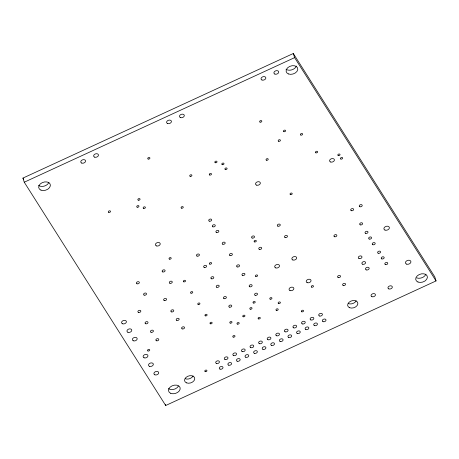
<?xml version="1.0" encoding="UTF-8"?>
<svg xmlns="http://www.w3.org/2000/svg" width="459" height="459" viewBox="0 0 459 459"><rect width="100%" height="100%" fill="white"/><g stroke="black" fill="none" stroke-linecap="round" stroke-linejoin="round"><path stroke-width="0.69" d="M22.95 178.075L293.307 53.496L434.748 276.794L436.05 280.925L165.693 405.504L24.252 182.206L22.95 178.075L23.719 179.285M24.252 182.206L294.609 57.633L436.05 280.925M293.307 53.496L294.609 57.633M165.32 404.322L165.693 405.504M178.476 386.053A6.007 4.154 -17.5 0 1 168.419 388.618M48.895 182.257A6.007 4.154 -17.5 0 1 44.397 186.056A6.007 4.154 -17.5 0 1 38.585 185.402M296.319 66.05A6.007 4.154 -17.5 0 1 291.821 69.848A6.007 4.154 -17.5 0 1 286.009 69.194M425.912 274.138A6.007 4.154 -17.5 0 1 416.686 277.896M356.184 300.823A5.244 3.626 -17.5 0 1 348.347 303.6M193.09 375.973A5.244 3.626 -17.5 0 1 185.258 378.75M170.805 393.363A6.007 4.154 -17.5 0 0 180.175 389.048A6.007 4.154 -17.5 0 0 172.096 385.847A6.007 4.154 -17.5 0 0 170.805 393.363M40.977 190.146A6.007 4.154 -17.5 0 0 50.341 185.832A6.007 4.154 -17.5 0 0 42.262 182.63A6.007 4.154 -17.5 0 0 40.977 190.146M288.401 73.939A6.007 4.154 -17.5 0 0 297.765 69.625A6.007 4.154 -17.5 0 0 289.686 66.423A6.007 4.154 -17.5 0 0 288.401 73.939M417.988 282.027A6.007 4.154 -17.5 0 0 427.358 277.712A6.007 4.154 -17.5 0 0 419.279 274.511A6.007 4.154 -17.5 0 0 417.988 282.027M233.212 337.095A1.147 0.792 -17.5 0 0 234.997 336.275A1.147 0.792 -17.5 0 0 233.459 335.661A1.147 0.792 -17.5 0 0 233.212 337.095M270.196 299.165A1.125 0.78 -17.5 0 0 271.952 298.356A1.125 0.78 -17.5 0 0 270.437 297.753A1.125 0.78 -17.5 0 0 270.196 299.165M255.824 276.479A1.125 0.78 -17.5 0 0 257.579 275.67A1.125 0.78 -17.5 0 0 256.065 275.067A1.125 0.78 -17.5 0 0 255.824 276.479M210.388 323.79A1.125 0.78 -17.5 0 0 212.144 322.981A1.125 0.78 -17.5 0 0 210.629 322.384A1.125 0.78 -17.5 0 0 210.388 323.79M205.357 315.855A1.125 0.78 -17.5 0 0 207.112 315.046A1.125 0.78 -17.5 0 0 205.598 314.444A1.125 0.78 -17.5 0 0 205.357 315.855M198.173 304.506A1.125 0.78 -17.5 0 0 199.929 303.697A1.125 0.78 -17.5 0 0 198.414 303.101A1.125 0.78 -17.5 0 0 198.173 304.506M190.99 293.163A1.125 0.78 -17.5 0 0 192.746 292.354A1.125 0.78 -17.5 0 0 191.231 291.758A1.125 0.78 -17.5 0 0 190.99 293.163M183.801 281.82A1.125 0.78 -17.5 0 0 185.556 281.011A1.125 0.78 -17.5 0 0 184.042 280.415A1.125 0.78 -17.5 0 0 183.801 281.82M169.434 259.134A1.125 0.78 -17.5 0 0 171.19 258.325A1.125 0.78 -17.5 0 0 169.675 257.728A1.125 0.78 -17.5 0 0 169.434 259.134M290.444 194.582A1.125 0.78 -17.5 0 0 292.199 193.773A1.125 0.78 -17.5 0 0 290.685 193.17A1.125 0.78 -17.5 0 0 290.444 194.582M266.455 160.208A1.125 0.78 -17.5 0 0 268.211 159.399A1.125 0.78 -17.5 0 0 266.696 158.797A1.125 0.78 -17.5 0 0 266.455 160.208M260.069 122.117A1.125 0.78 -17.5 0 0 261.825 121.308A1.125 0.78 -17.5 0 0 260.31 120.711A1.125 0.78 -17.5 0 0 260.069 122.117M190.158 176.313A1.125 0.78 -17.5 0 0 191.914 175.504A1.125 0.78 -17.5 0 0 190.399 174.902A1.125 0.78 -17.5 0 0 190.158 176.313M181.494 208.151A1.125 0.78 -17.5 0 0 183.25 207.342A1.125 0.78 -17.5 0 0 181.735 206.739A1.125 0.78 -17.5 0 0 181.494 208.151M148.159 159.032A1.125 0.78 -17.5 0 0 149.915 158.223A1.125 0.78 -17.5 0 0 148.406 157.621A1.125 0.78 -17.5 0 0 148.159 159.032M108.754 212.362A1.125 0.78 -17.5 0 0 110.51 211.553A1.125 0.78 -17.5 0 0 108.995 210.951A1.125 0.78 -17.5 0 0 108.754 212.362M205.196 371.612A1.125 0.78 -17.5 0 0 206.952 370.803A1.125 0.78 -17.5 0 0 205.437 370.206A1.125 0.78 -17.5 0 0 205.196 371.612M283.863 131.67A1.125 0.78 -17.5 0 0 285.618 130.861A1.125 0.78 -17.5 0 0 284.104 130.264A1.125 0.78 -17.5 0 0 283.863 131.67M222.213 164.626A1.147 0.792 -17.5 0 0 223.998 163.806A1.147 0.792 -17.5 0 0 222.46 163.197A1.147 0.792 -17.5 0 0 222.213 164.626M250.235 309.177A1.147 0.792 -17.5 0 0 252.02 308.35A1.147 0.792 -17.5 0 0 250.482 307.742A1.147 0.792 -17.5 0 0 250.235 309.177M253.431 303.015A1.147 0.792 -17.5 0 0 255.215 302.194A1.147 0.792 -17.5 0 0 253.678 301.58A1.147 0.792 -17.5 0 0 253.431 303.015M254.533 241.91A1.147 0.792 -17.5 0 0 256.317 241.09A1.147 0.792 -17.5 0 0 254.779 240.476A1.147 0.792 -17.5 0 0 254.533 241.91M225.306 169.503A1.147 0.792 -17.5 0 0 227.09 168.683A1.147 0.792 -17.5 0 0 225.547 168.074A1.147 0.792 -17.5 0 0 225.306 169.503M215.237 162.716A1.147 0.792 -17.5 0 0 217.027 161.889A1.147 0.792 -17.5 0 0 215.483 161.281A1.147 0.792 -17.5 0 0 215.237 162.716M276.398 310.382A1.147 0.792 -17.5 0 0 278.183 309.561A1.147 0.792 -17.5 0 0 276.639 308.953A1.147 0.792 -17.5 0 0 276.398 310.382M278.584 303.514A1.147 0.792 -17.5 0 0 280.369 302.693A1.147 0.792 -17.5 0 0 278.831 302.079A1.147 0.792 -17.5 0 0 278.584 303.514M301.793 311.793A1.147 0.792 -17.5 0 0 303.577 310.972A1.147 0.792 -17.5 0 0 302.039 310.359A1.147 0.792 -17.5 0 0 301.793 311.793M230.217 323.09A1.147 0.792 -17.5 0 0 232.002 322.27A1.147 0.792 -17.5 0 0 230.464 321.656A1.147 0.792 -17.5 0 0 230.217 323.09M237.401 324.1A1.147 0.792 -17.5 0 0 239.185 323.279A1.147 0.792 -17.5 0 0 237.647 322.671A1.147 0.792 -17.5 0 0 237.401 324.1M311.695 287.156A1.147 0.792 -17.5 0 0 313.48 286.336A1.147 0.792 -17.5 0 0 311.942 285.727A1.147 0.792 -17.5 0 0 311.695 287.156M138.268 200.158A1.147 0.792 -17.5 0 0 140.052 199.338A1.147 0.792 -17.5 0 0 138.509 198.73A1.147 0.792 -17.5 0 0 138.268 200.158M143.598 208.403A1.147 0.792 -17.5 0 0 145.383 207.577A1.147 0.792 -17.5 0 0 143.845 206.969A1.147 0.792 -17.5 0 0 143.598 208.403M137.172 207.187A1.147 0.792 -17.5 0 0 138.957 206.361A1.147 0.792 -17.5 0 0 137.413 205.752A1.147 0.792 -17.5 0 0 137.172 207.187M209.832 264.12A1.147 0.792 -17.5 0 0 211.616 263.3A1.147 0.792 -17.5 0 0 210.073 262.691A1.147 0.792 -17.5 0 0 209.832 264.12M147.953 350.957A1.147 0.792 -17.5 0 0 149.737 350.131A1.147 0.792 -17.5 0 0 148.2 349.523A1.147 0.792 -17.5 0 0 147.953 350.957M258.515 318.913A1.147 0.792 -17.5 0 0 260.299 318.093A1.147 0.792 -17.5 0 0 258.756 317.485A1.147 0.792 -17.5 0 0 258.515 318.913M243.167 316.756A1.147 0.792 -17.5 0 0 244.951 315.93A1.147 0.792 -17.5 0 0 243.413 315.322A1.147 0.792 -17.5 0 0 243.167 316.756M340.882 159.043A1.147 0.792 -17.5 0 0 342.666 158.217A1.147 0.792 -17.5 0 0 341.123 157.609A1.147 0.792 -17.5 0 0 340.882 159.043M338.237 155.567A1.147 0.792 -17.5 0 0 340.021 154.746A1.147 0.792 -17.5 0 0 338.484 154.132A1.147 0.792 -17.5 0 0 338.237 155.567M300.852 135.061A1.147 0.792 -17.5 0 0 302.636 134.24A1.147 0.792 -17.5 0 0 301.098 133.626A1.147 0.792 -17.5 0 0 300.852 135.061M315.878 152.83A1.147 0.792 -17.5 0 0 317.662 152.009A1.147 0.792 -17.5 0 0 316.119 151.395A1.147 0.792 -17.5 0 0 315.878 152.83M278.619 141.274A1.147 0.792 -17.5 0 0 280.403 140.454A1.147 0.792 -17.5 0 0 278.86 139.846A1.147 0.792 -17.5 0 0 278.619 141.274M209.717 175.005A1.147 0.792 -17.5 0 0 211.501 174.179A1.147 0.792 -17.5 0 0 209.964 173.571A1.147 0.792 -17.5 0 0 209.717 175.005M338.151 277.529A1.526 1.056 -17.5 0 0 340.526 276.433A1.526 1.056 -17.5 0 0 338.478 275.624A1.526 1.056 -17.5 0 0 338.151 277.529M343.177 285.469A1.526 1.056 -17.5 0 0 345.558 284.373A1.526 1.056 -17.5 0 0 343.504 283.564A1.526 1.056 -17.5 0 0 343.177 285.469M385.382 264.562A1.526 1.056 -17.5 0 0 387.757 263.466A1.526 1.056 -17.5 0 0 385.709 262.651A1.526 1.056 -17.5 0 0 385.382 264.562M381.785 258.887A1.526 1.056 -17.5 0 0 384.166 257.792A1.526 1.056 -17.5 0 0 382.112 256.983A1.526 1.056 -17.5 0 0 381.785 258.887M378.193 253.219A1.526 1.056 -17.5 0 0 380.574 252.123A1.526 1.056 -17.5 0 0 378.52 251.308A1.526 1.056 -17.5 0 0 378.193 253.219M372.806 244.71A1.526 1.056 -17.5 0 0 375.181 243.614A1.526 1.056 -17.5 0 0 373.133 242.8A1.526 1.056 -17.5 0 0 372.806 244.71M369.214 239.036A1.526 1.056 -17.5 0 0 371.589 237.94A1.526 1.056 -17.5 0 0 369.541 237.131A1.526 1.056 -17.5 0 0 369.214 239.036M365.622 233.367A1.526 1.056 -17.5 0 0 367.998 232.271A1.526 1.056 -17.5 0 0 365.949 231.456A1.526 1.056 -17.5 0 0 365.622 233.367M216.47 232.483A1.526 1.056 -17.5 0 0 218.845 231.393A1.526 1.056 -17.5 0 0 216.797 230.579A1.526 1.056 -17.5 0 0 216.47 232.483M212.878 226.815A1.526 1.056 -17.5 0 0 215.254 225.719A1.526 1.056 -17.5 0 0 213.2 224.904A1.526 1.056 -17.5 0 0 212.878 226.815M209.281 221.14A1.526 1.056 -17.5 0 0 211.662 220.05A1.526 1.056 -17.5 0 0 209.608 219.236A1.526 1.056 -17.5 0 0 209.281 221.14M182.166 328.891A1.526 1.056 -17.5 0 0 184.541 327.795A1.526 1.056 -17.5 0 0 182.493 326.98A1.526 1.056 -17.5 0 0 182.166 328.891M156.416 340.756A1.526 1.056 -17.5 0 0 158.791 339.66A1.526 1.056 -17.5 0 0 156.743 338.851A1.526 1.056 -17.5 0 0 156.416 340.756M176.778 320.382A1.526 1.056 -17.5 0 0 179.153 319.286A1.526 1.056 -17.5 0 0 177.105 318.477A1.526 1.056 -17.5 0 0 176.778 320.382M151.028 332.247A1.526 1.056 -17.5 0 0 153.404 331.151A1.526 1.056 -17.5 0 0 151.35 330.342A1.526 1.056 -17.5 0 0 151.028 332.247M406.525 264.103A2.811 1.945 -17.5 0 0 410.908 262.083A2.811 1.945 -17.5 0 0 407.127 260.586A2.811 1.945 -17.5 0 0 406.525 264.103M384.969 230.074A2.811 1.945 -17.5 0 0 389.358 228.054A2.811 1.945 -17.5 0 0 385.571 226.557A2.811 1.945 -17.5 0 0 384.969 230.074M255.129 295.269A1.526 1.056 -17.5 0 0 257.505 294.173A1.526 1.056 -17.5 0 0 255.456 293.364A1.526 1.056 -17.5 0 0 255.129 295.269M229.38 307.134A1.526 1.056 -17.5 0 0 231.755 306.038A1.526 1.056 -17.5 0 0 229.701 305.229A1.526 1.056 -17.5 0 0 229.38 307.134M249.742 286.76A1.526 1.056 -17.5 0 0 252.117 285.67A1.526 1.056 -17.5 0 0 250.069 284.855A1.526 1.056 -17.5 0 0 249.742 286.76M223.986 298.631A1.526 1.056 -17.5 0 0 226.362 297.535A1.526 1.056 -17.5 0 0 224.313 296.721A1.526 1.056 -17.5 0 0 223.986 298.631M171.391 311.873A1.526 1.056 -17.5 0 0 173.766 310.777A1.526 1.056 -17.5 0 0 171.718 309.968A1.526 1.056 -17.5 0 0 171.391 311.873M145.635 323.738A1.526 1.056 -17.5 0 0 148.01 322.648A1.526 1.056 -17.5 0 0 145.962 321.834A1.526 1.056 -17.5 0 0 145.635 323.738M164.202 300.53A1.526 1.056 -17.5 0 0 166.577 299.434A1.526 1.056 -17.5 0 0 164.529 298.625A1.526 1.056 -17.5 0 0 164.202 300.53M138.452 312.395A1.526 1.056 -17.5 0 0 140.827 311.305A1.526 1.056 -17.5 0 0 138.779 310.491A1.526 1.056 -17.5 0 0 138.452 312.395M242.553 275.417A1.526 1.056 -17.5 0 0 244.928 274.321A1.526 1.056 -17.5 0 0 242.88 273.512A1.526 1.056 -17.5 0 0 242.553 275.417M216.803 287.282A1.526 1.056 -17.5 0 0 219.178 286.192A1.526 1.056 -17.5 0 0 217.13 285.378A1.526 1.056 -17.5 0 0 216.803 287.282M237.165 266.914A1.526 1.056 -17.5 0 0 239.541 265.818A1.526 1.056 -17.5 0 0 237.492 265.004A1.526 1.056 -17.5 0 0 237.165 266.914M211.415 278.779A1.526 1.056 -17.5 0 0 213.791 277.684A1.526 1.056 -17.5 0 0 211.742 276.869A1.526 1.056 -17.5 0 0 211.415 278.779M366.19 269.886A1.905 1.32 -17.5 0 0 369.162 268.515A1.905 1.32 -17.5 0 0 366.598 267.499A1.905 1.32 -17.5 0 0 366.19 269.886M362.599 264.212A1.905 1.32 -17.5 0 0 365.571 262.846A1.905 1.32 -17.5 0 0 363.006 261.831A1.905 1.32 -17.5 0 0 362.599 264.212M359.007 258.543A1.905 1.32 -17.5 0 0 361.979 257.172A1.905 1.32 -17.5 0 0 359.414 256.156A1.905 1.32 -17.5 0 0 359.007 258.543M351.25 210.681A1.526 1.056 -17.5 0 0 353.625 209.585A1.526 1.056 -17.5 0 0 351.577 208.77A1.526 1.056 -17.5 0 0 351.25 210.681M359.833 206.722A1.526 1.056 -17.5 0 0 362.208 205.626A1.526 1.056 -17.5 0 0 360.16 204.817A1.526 1.056 -17.5 0 0 359.833 206.722M144.143 295.12A1.526 1.056 -17.5 0 0 146.519 294.024A1.526 1.056 -17.5 0 0 144.47 293.215A1.526 1.056 -17.5 0 0 144.143 295.12M169.893 283.255A1.526 1.056 -17.5 0 0 172.268 282.159A1.526 1.056 -17.5 0 0 170.22 281.35A1.526 1.056 -17.5 0 0 169.893 283.255M162.71 271.912A1.526 1.056 -17.5 0 0 165.085 270.816A1.526 1.056 -17.5 0 0 163.037 270.007A1.526 1.056 -17.5 0 0 162.71 271.912M136.954 283.777A1.526 1.056 -17.5 0 0 139.335 282.681A1.526 1.056 -17.5 0 0 137.281 281.872A1.526 1.056 -17.5 0 0 136.954 283.777M204.226 267.436A1.526 1.056 -17.5 0 0 206.607 266.34A1.526 1.056 -17.5 0 0 204.553 265.526A1.526 1.056 -17.5 0 0 204.226 267.436M229.982 255.571A1.526 1.056 -17.5 0 0 232.357 254.475A1.526 1.056 -17.5 0 0 230.309 253.661A1.526 1.056 -17.5 0 0 229.982 255.571M360.235 224.858A1.526 1.056 -17.5 0 0 362.61 223.762A1.526 1.056 -17.5 0 0 360.562 222.954A1.526 1.056 -17.5 0 0 360.235 224.858M334.479 236.724A1.526 1.056 -17.5 0 0 336.854 235.628A1.526 1.056 -17.5 0 0 334.806 234.819A1.526 1.056 -17.5 0 0 334.479 236.724M259.324 249.375A1.526 1.056 -17.5 0 0 261.699 248.279A1.526 1.056 -17.5 0 0 259.651 247.464A1.526 1.056 -17.5 0 0 259.324 249.375M285.073 237.51A1.526 1.056 -17.5 0 0 287.454 236.414A1.526 1.056 -17.5 0 0 285.4 235.599A1.526 1.056 -17.5 0 0 285.073 237.51M197.043 256.093A1.526 1.056 -17.5 0 0 199.418 254.997A1.526 1.056 -17.5 0 0 197.37 254.183A1.526 1.056 -17.5 0 0 197.043 256.093M222.793 244.222A1.526 1.056 -17.5 0 0 225.174 243.132A1.526 1.056 -17.5 0 0 223.12 242.318A1.526 1.056 -17.5 0 0 222.793 244.222M252.14 238.032A1.526 1.056 -17.5 0 0 254.516 236.936A1.526 1.056 -17.5 0 0 252.467 236.121A1.526 1.056 -17.5 0 0 252.14 238.032M277.89 226.167A1.526 1.056 -17.5 0 0 280.265 225.071A1.526 1.056 -17.5 0 0 278.217 224.256A1.526 1.056 -17.5 0 0 277.89 226.167M154.849 374.814A2.479 1.716 -17.5 0 0 158.711 373.035A2.479 1.716 -17.5 0 0 155.383 371.715A2.479 1.716 -17.5 0 0 154.849 374.814M149.462 366.311A2.479 1.716 -17.5 0 0 153.323 364.526A2.479 1.716 -17.5 0 0 149.99 363.207A2.479 1.716 -17.5 0 0 149.462 366.311M144.074 357.802A2.479 1.716 -17.5 0 0 147.936 356.018A2.479 1.716 -17.5 0 0 144.602 354.698A2.479 1.716 -17.5 0 0 144.074 357.802M307.163 282.652A2.479 1.716 -17.5 0 0 311.03 280.868A2.479 1.716 -17.5 0 0 307.696 279.548A2.479 1.716 -17.5 0 0 307.163 282.652M289.996 290.558A2.479 1.716 -17.5 0 0 293.858 288.78A2.479 1.716 -17.5 0 0 290.53 287.46A2.479 1.716 -17.5 0 0 289.996 290.558M275.624 267.872A2.479 1.716 -17.5 0 0 279.491 266.094A2.479 1.716 -17.5 0 0 276.157 264.774A2.479 1.716 -17.5 0 0 275.624 267.872M133.294 340.785A2.479 1.716 -17.5 0 0 137.155 339.006A2.479 1.716 -17.5 0 0 133.827 337.686A2.479 1.716 -17.5 0 0 133.294 340.785M292.796 259.96A2.479 1.716 -17.5 0 0 296.657 258.182A2.479 1.716 -17.5 0 0 293.324 256.862A2.479 1.716 -17.5 0 0 292.796 259.96M127.906 332.276A2.479 1.716 -17.5 0 0 131.767 330.497A2.479 1.716 -17.5 0 0 128.434 329.178A2.479 1.716 -17.5 0 0 127.906 332.276M122.519 323.773A2.479 1.716 -17.5 0 0 126.38 321.988A2.479 1.716 -17.5 0 0 123.046 320.669A2.479 1.716 -17.5 0 0 122.519 323.773M330.532 161.975A2.479 1.716 -17.5 0 0 334.393 160.197A2.479 1.716 -17.5 0 0 331.059 158.877A2.479 1.716 -17.5 0 0 330.532 161.975M256.472 185.109A2.479 1.716 -17.5 0 0 260.333 183.33A2.479 1.716 -17.5 0 0 257 182.011A2.479 1.716 -17.5 0 0 256.472 185.109M156.358 245.898A2.479 1.716 -17.5 0 0 160.22 244.113A2.479 1.716 -17.5 0 0 156.892 242.794A2.479 1.716 -17.5 0 0 156.358 245.898M274.843 74.065A2.479 1.716 -17.5 0 0 278.711 72.287A2.479 1.716 -17.5 0 0 275.377 70.967A2.479 1.716 -17.5 0 0 274.843 74.065M261.969 79.998A2.479 1.716 -17.5 0 0 265.83 78.219A2.479 1.716 -17.5 0 0 262.502 76.9A2.479 1.716 -17.5 0 0 261.969 79.998M180.421 117.573A2.479 1.716 -17.5 0 0 184.288 115.794A2.479 1.716 -17.5 0 0 180.955 114.475A2.479 1.716 -17.5 0 0 180.421 117.573M167.546 123.505A2.479 1.716 -17.5 0 0 171.408 121.727A2.479 1.716 -17.5 0 0 168.08 120.407A2.479 1.716 -17.5 0 0 167.546 123.505M94.583 157.127A2.479 1.716 -17.5 0 0 98.45 155.349A2.479 1.716 -17.5 0 0 95.116 154.029A2.479 1.716 -17.5 0 0 94.583 157.127M81.708 163.06A2.479 1.716 -17.5 0 0 85.575 161.281A2.479 1.716 -17.5 0 0 82.241 159.962A2.479 1.716 -17.5 0 0 81.708 163.06M323.016 321.65A1.905 1.32 -17.5 0 0 325.993 320.284A1.905 1.32 -17.5 0 0 323.429 319.263A1.905 1.32 -17.5 0 0 323.016 321.65M319.424 315.981A1.905 1.32 -17.5 0 0 322.402 314.61A1.905 1.32 -17.5 0 0 319.837 313.595A1.905 1.32 -17.5 0 0 319.424 315.981M314.432 325.609A1.905 1.32 -17.5 0 0 317.41 324.238A1.905 1.32 -17.5 0 0 314.845 323.222A1.905 1.32 -17.5 0 0 314.432 325.609M310.841 319.934A1.905 1.32 -17.5 0 0 313.818 318.563A1.905 1.32 -17.5 0 0 311.254 317.548A1.905 1.32 -17.5 0 0 310.841 319.934M305.849 329.562A1.905 1.32 -17.5 0 0 308.827 328.191A1.905 1.32 -17.5 0 0 306.262 327.175A1.905 1.32 -17.5 0 0 305.849 329.562M302.257 323.893A1.905 1.32 -17.5 0 0 305.229 322.522A1.905 1.32 -17.5 0 0 302.665 321.507A1.905 1.32 -17.5 0 0 302.257 323.893M297.266 333.515A1.905 1.32 -17.5 0 0 300.238 332.15A1.905 1.32 -17.5 0 0 297.679 331.134A1.905 1.32 -17.5 0 0 297.266 333.515M293.674 327.846A1.905 1.32 -17.5 0 0 296.646 326.475A1.905 1.32 -17.5 0 0 294.081 325.46A1.905 1.32 -17.5 0 0 293.674 327.846M288.682 337.474A1.905 1.32 -17.5 0 0 291.654 336.103A1.905 1.32 -17.5 0 0 289.09 335.087A1.905 1.32 -17.5 0 0 288.682 337.474M285.091 331.8A1.905 1.32 -17.5 0 0 288.063 330.434A1.905 1.32 -17.5 0 0 285.498 329.413A1.905 1.32 -17.5 0 0 285.091 331.8M280.099 341.427A1.905 1.32 -17.5 0 0 283.071 340.056A1.905 1.32 -17.5 0 0 280.506 339.04A1.905 1.32 -17.5 0 0 280.099 341.427M276.507 335.759A1.905 1.32 -17.5 0 0 279.479 334.387A1.905 1.32 -17.5 0 0 276.915 333.372A1.905 1.32 -17.5 0 0 276.507 335.759M271.516 345.386A1.905 1.32 -17.5 0 0 274.488 344.015A1.905 1.32 -17.5 0 0 271.923 342.999A1.905 1.32 -17.5 0 0 271.516 345.386M267.924 339.712A1.905 1.32 -17.5 0 0 270.896 338.34A1.905 1.32 -17.5 0 0 268.331 337.325A1.905 1.32 -17.5 0 0 267.924 339.712M262.932 349.339A1.905 1.32 -17.5 0 0 265.904 347.968A1.905 1.32 -17.5 0 0 263.34 346.952A1.905 1.32 -17.5 0 0 262.932 349.339M259.341 343.665A1.905 1.32 -17.5 0 0 262.313 342.299A1.905 1.32 -17.5 0 0 259.748 341.278A1.905 1.32 -17.5 0 0 259.341 343.665M254.349 353.292A1.905 1.32 -17.5 0 0 257.321 351.927A1.905 1.32 -17.5 0 0 254.756 350.906A1.905 1.32 -17.5 0 0 254.349 353.292M250.757 347.624A1.905 1.32 -17.5 0 0 253.729 346.252A1.905 1.32 -17.5 0 0 251.165 345.237A1.905 1.32 -17.5 0 0 250.757 347.624M245.766 357.251A1.905 1.32 -17.5 0 0 248.738 355.88A1.905 1.32 -17.5 0 0 246.173 354.864A1.905 1.32 -17.5 0 0 245.766 357.251M242.174 351.577A1.905 1.32 -17.5 0 0 245.146 350.206A1.905 1.32 -17.5 0 0 242.582 349.19A1.905 1.32 -17.5 0 0 242.174 351.577M237.183 361.204A1.905 1.32 -17.5 0 0 240.155 359.833A1.905 1.32 -17.5 0 0 237.59 358.818A1.905 1.32 -17.5 0 0 237.183 361.204M233.585 355.536A1.905 1.32 -17.5 0 0 236.563 354.164A1.905 1.32 -17.5 0 0 233.998 353.149A1.905 1.32 -17.5 0 0 233.585 355.536M228.599 365.157A1.905 1.32 -17.5 0 0 231.571 363.792A1.905 1.32 -17.5 0 0 229.007 362.776A1.905 1.32 -17.5 0 0 228.599 365.157M225.002 359.489A1.905 1.32 -17.5 0 0 227.98 358.118A1.905 1.32 -17.5 0 0 225.415 357.102A1.905 1.32 -17.5 0 0 225.002 359.489M220.01 369.116A1.905 1.32 -17.5 0 0 222.988 367.745A1.905 1.32 -17.5 0 0 220.423 366.73A1.905 1.32 -17.5 0 0 220.01 369.116M216.418 363.442A1.905 1.32 -17.5 0 0 219.396 362.076A1.905 1.32 -17.5 0 0 216.832 361.055A1.905 1.32 -17.5 0 0 216.418 363.442M349.649 307.731A5.244 3.626 -17.5 0 0 357.831 303.961A5.244 3.626 -17.5 0 0 350.774 301.167A5.244 3.626 -17.5 0 0 349.649 307.731M186.561 382.881A5.244 3.626 -17.5 0 0 194.736 379.117A5.244 3.626 -17.5 0 0 187.685 376.317A5.244 3.626 -17.5 0 0 186.561 382.881M388.813 288.9A2.243 1.549 -17.5 0 0 392.307 287.288A2.243 1.549 -17.5 0 0 389.289 286.095A2.243 1.549 -17.5 0 0 388.813 288.9M371.916 296.686A2.243 1.549 -17.5 0 0 375.41 295.074A2.243 1.549 -17.5 0 0 372.392 293.88A2.243 1.549 -17.5 0 0 371.916 296.686"/></g></svg>
